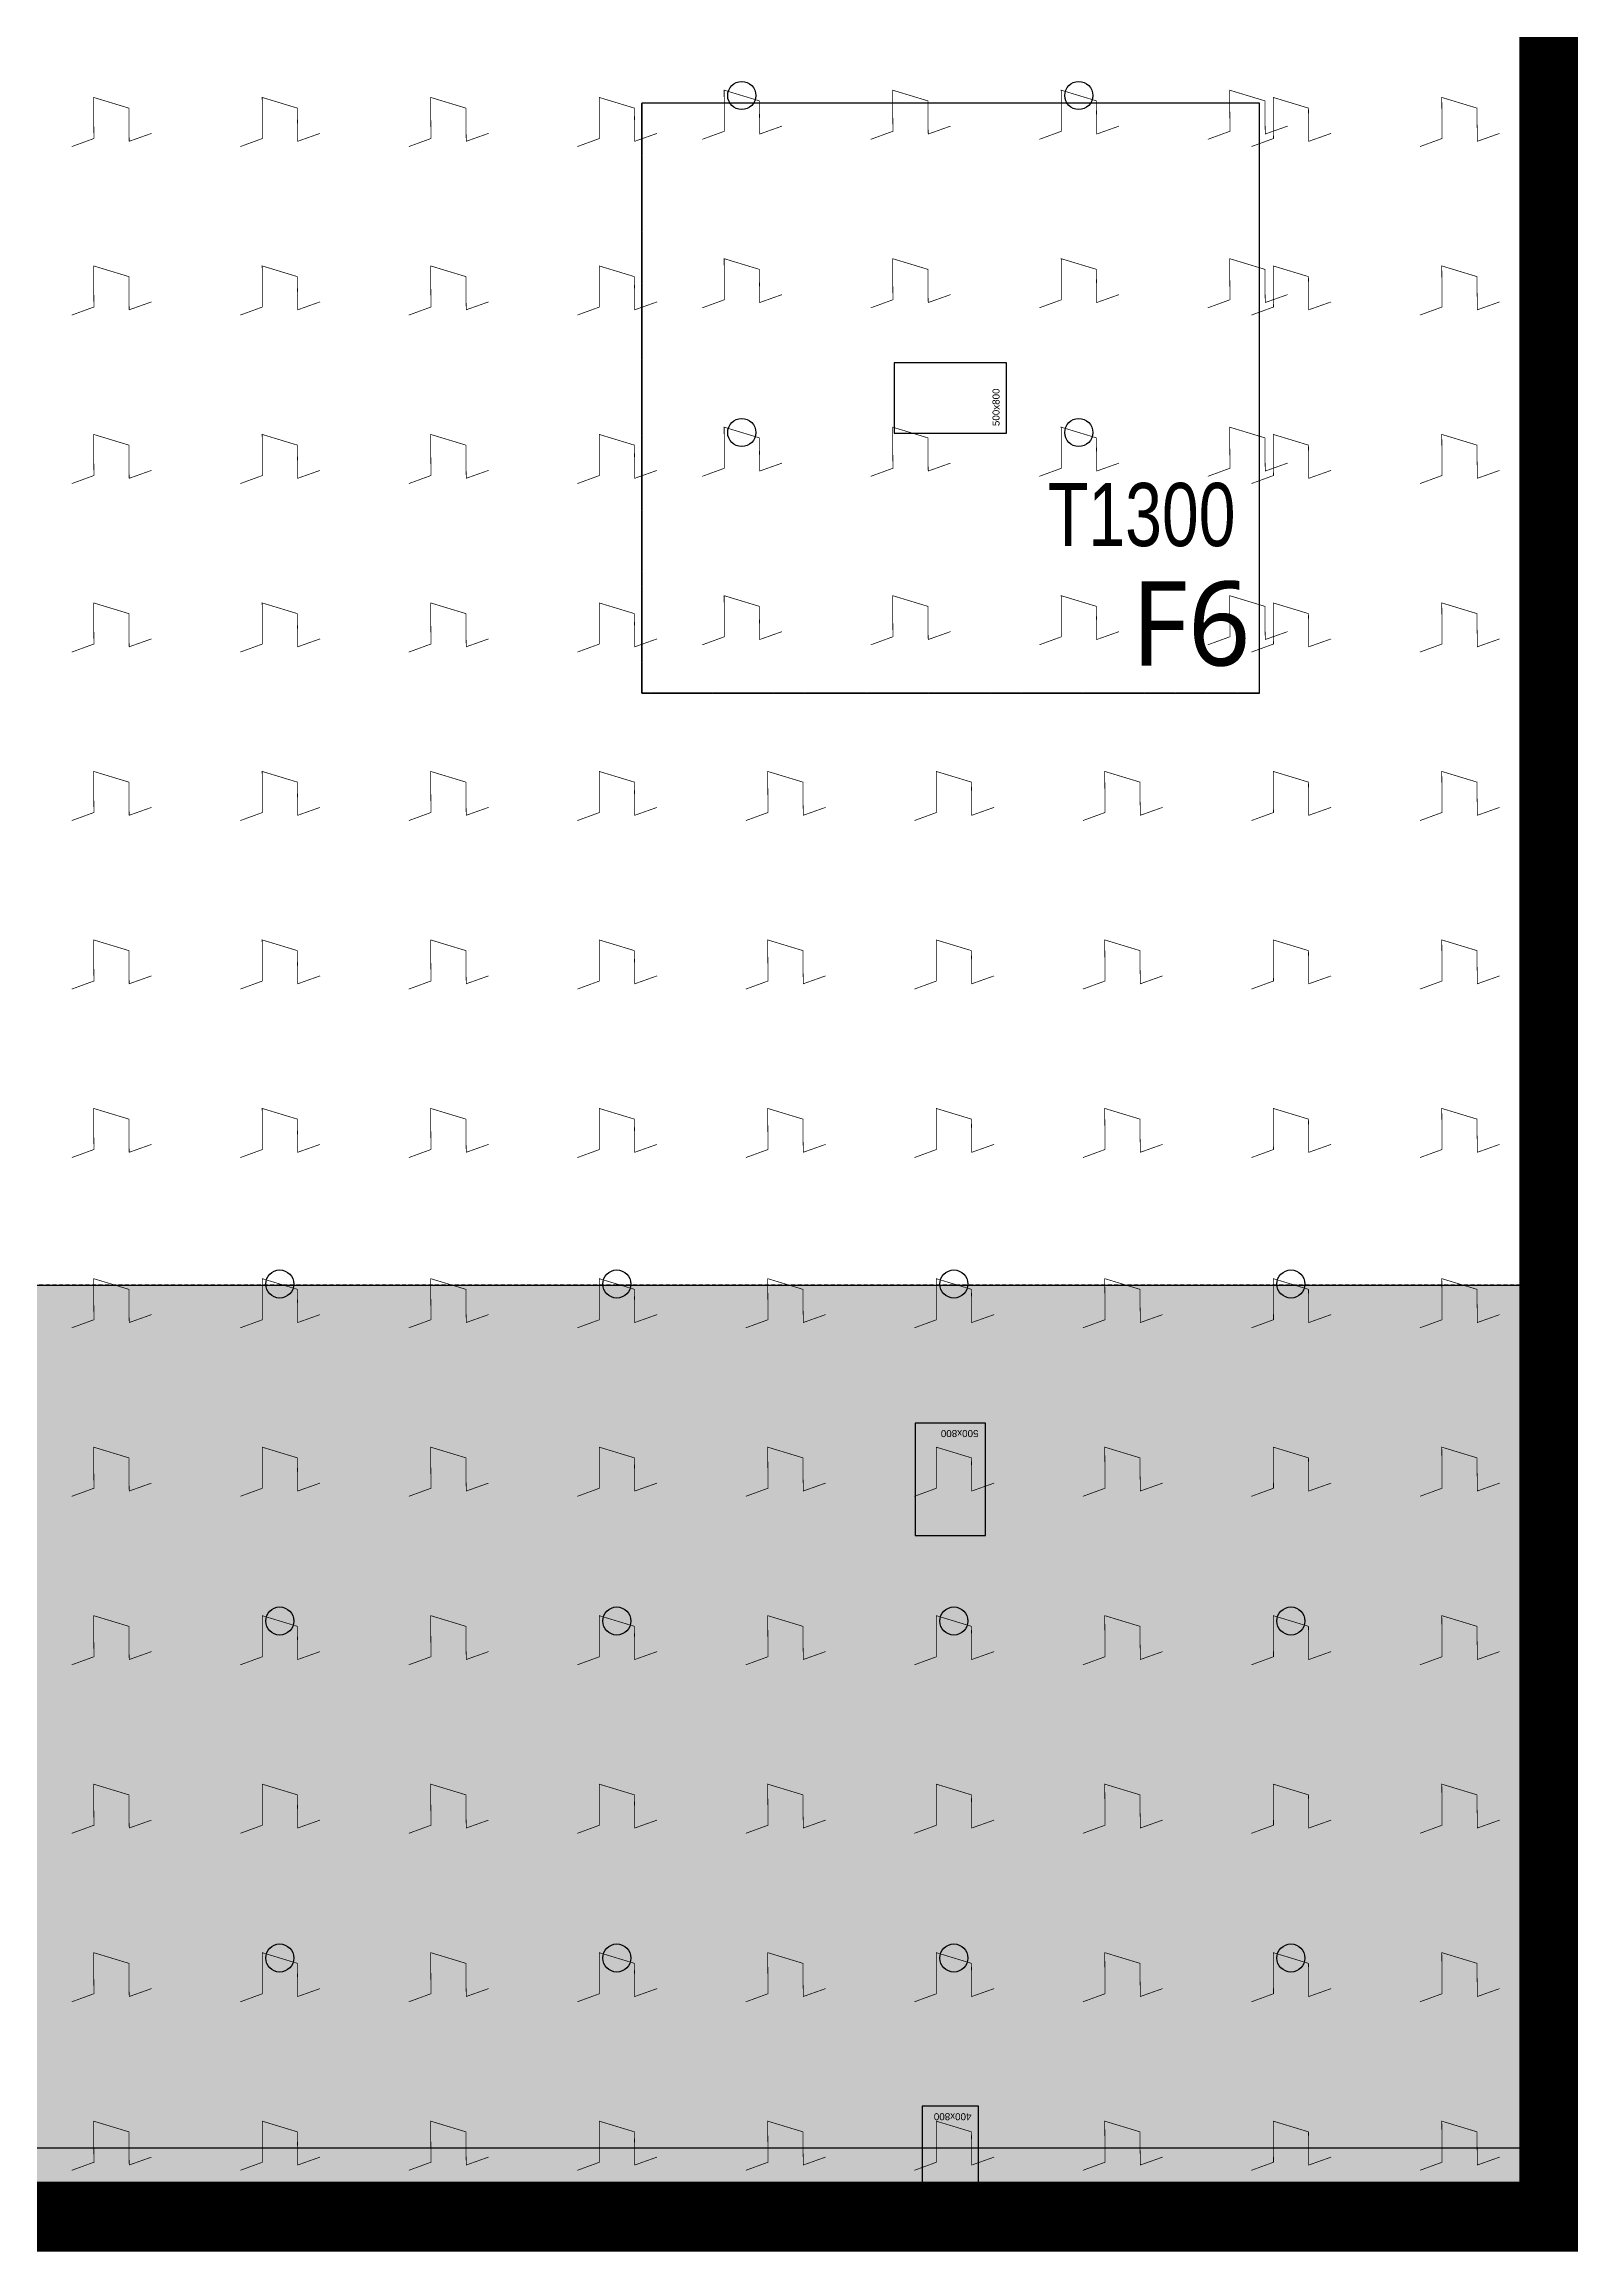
# Model space of a CAD drawing. Header units: millimetres. Extents: x 91591 to 1353697, y 75729 to 160586.
# Drawn here: x 1134826 to 1145697, y 90312 to 106035 of the extents above; entities that cross this region are included whole.
import ezdxf
from ezdxf.enums import TextEntityAlignment as Align

# ---------------------------------------------------------------- set-up
doc = ezdxf.new("R2010")
doc.units = ezdxf.units.MM
doc.linetypes.add('HID', pattern=[2.5, 1.5, -1])
doc.linetypes.add('HIDDEN', pattern=[0.375, 0.25, -0.125])
for name, color, linetype in [('-S_F', 7, 'Continuous'), ('-S_F_NAME', 7, 'Continuous'), ('8', 8, 'Continuous'), ('NX_BAR(D)', 7, 'Continuous'), ('S-FND_OUTLINE_지하주차장 기초', 4, 'HID'), ('S-HAT', 252, 'Continuous'), ('XR-지하주차장$0$A-CON', 2, 'Continuous'), ('XR-지하주차장$0$AA-COL', 2, 'Continuous'), ('기초', 7, 'Continuous')]:
    doc.layers.add(name, color=color, linetype=linetype)
doc.layers.add('DEFPOINT', color=142, linetype='Continuous', plot=False)
doc.styles.add('EST', font='')
doc.styles.add('XR-지하주차장$0$Standard', font='arial.ttf')
doc.styles.add('맑은고딕', font='malgun.ttf')
doc.styles.get('EST').set_extended_font_data('HYHeadLine-Medium')

# ---------------------------------------------------------------- blocks, each defined once
blk = doc.blocks.new('zw$D357')
at = {"layer": 'S-HAT'}
h = blk.add_hatch(dxfattribs=at)
h.set_pattern_fill('GRASS', color=256, scale=20)
h.set_pattern_definition([(90, (-331308.68, 2741039.9), (-359.21, 359.21), [95.25, -623.17]), (45, (-331308.7, 2741039.9), (-359.210245, 359.210245), [95.25, -412.75]), (135, (-331308.7, 2741039.9), (-359.210245, -359.210245), [95.25, -412.75])])
h.paths.add_polyline_path([(-65008, -55192), (-61014, -48545), (-9370, -48545), (-5377, -55192)])
at = {"layer": '-S_F', "linetype": 'HIDDEN', "lineweight": -3}
blk.add_lwpolyline([(-19608, -40128), (-19608, -44328), (-15208, -44328), (-15208, -40128)], close=True, dxfattribs=at)
at = {"layer": 'S-FND_OUTLINE_지하주차장 기초'}
blk.add_lwpolyline([(-9370, -48545), (-61014, -48545), (-65008, -55192), (-5377, -55192)], close=True, dxfattribs=at)
at = {"layer": 'XR-지하주차장$0$A-CON'}
for p, q in [((-2750, -54692), (-36610, -54692)), ((-70457, -55192), (0, -55192))]:
    blk.add_line(p, q, dxfattribs=at)
at = {"layer": 'XR-지하주차장$0$AA-COL'}
for points in [[(-17010, -42477), (-17010, -41977), (-17810, -41977), (-17810, -42477)], [(-17160, -49527), (-17660, -49527), (-17660, -50327), (-17160, -50327)], [(-17210, -54392), (-17610, -54392), (-17610, -55192), (-17210, -55192)]]:
    blk.add_lwpolyline(points, close=True, dxfattribs=at)
at = {"layer": '기초', "color": 6, "linetype": 'HID', "ltscale": 3, "const_width": 500}
blk.add_lwpolyline([(-56498, -55179), (-56498, -13109), (-51183, -13099), (-51183, -15035), (-51183, -15035), (-51183, -15047), (-37285, -15025), (-37298, -6685), (-14910, -6684), (-14910, -24464), (-14910, -24464), (-14910, -24477), (-13109, -24477), (-13109, -55179)], close=True, dxfattribs=at)
at = {"layer": 'Defpoints', "style": 'XR-지하주차장$0$Standard'}
for s, rotation, p in [('500x800', 90, (-17060, -42427)), ('500x800', 180, (-17210, -49577)), ('400x800', 180, (-17260, -54442))]:
    blk.add_text(s, height=50, rotation=rotation, dxfattribs=at).set_placement(p)

msp = doc.modelspace()

# ---------------------------------------------------------------- linework, layer by layer
at = {"color": 30}
for centre in [(1139793.4, 105669.1), (1142193.4, 105669.1), (1139793.4, 103269.1), (1142193.4, 103269.1)]:
    msp.add_circle(centre, 100, dxfattribs=at)
at = {"color": 1}
for centre in [(1136503.7, 97205), (1138903.7, 97205), (1141303.7, 97205), (1143703.7, 97205), (1136503.7, 94805), (1138903.7, 94805), (1141303.7, 94805), (1143703.7, 94805), (1136503.7, 92405), (1138903.7, 92405), (1141303.7, 92405), (1143703.7, 92405)]:
    msp.add_circle(centre, 100, dxfattribs=at)
at = {"layer": 'DEFPOINT', "linetype": 'HID', "ltscale": 3}
msp.add_lwpolyline([(1102190.8, 90562.3), (1102191.3, 132632.3), (1107505.6, 132643.2), (1107505.6, 130707.1), (1107505.6, 130707.1), (1107505.6, 130695), (1121404.1, 130716.7), (1121391.1, 139056.3), (1143779.3, 139057.8), (1143779.3, 121277.3), (1143779.4, 121277.3), (1143779.4, 121265.3), (1145579.8, 121265.3), (1145580.1, 90562.3)], close=True, dxfattribs=at)
at = {"layer": 'DEFPOINT', "linetype": 'HIDDEN', "lineweight": -3}
msp.add_lwpolyline([(1139080.5, 105614.1), (1139080.5, 101414.1), (1143480.5, 101414.1), (1143480.5, 105614.1)], close=True, dxfattribs=at)
at = {"layer": 'DEFPOINT'}
msp.add_lwpolyline([(1102190.9, 97196.9), (1145580.1, 97196.9), (1145580.1, 90550.1), (1102190.9, 90550.1)], close=True, dxfattribs=at)
at = {"layer": 'NX_BAR(D)', "color": 6, "const_width": 5}
for points in [[(1135022.3, 105305.2), (1135179.9, 105362.8), (1135178.3, 105655.4), (1135428.9, 105579.3), (1135431.3, 105343), (1135590.6, 105399.5)], [(1136222.3, 105305.2), (1136379.9, 105362.8), (1136378.3, 105655.4), (1136628.9, 105579.3), (1136631.3, 105343), (1136790.6, 105399.5)], [(1137422.3, 105305.2), (1137579.9, 105362.8), (1137578.3, 105655.4), (1137828.9, 105579.3), (1137831.3, 105343), (1137990.6, 105399.5)], [(1138622.3, 105305.2), (1138779.9, 105362.8), (1138778.3, 105655.4), (1139028.9, 105579.3), (1139031.3, 105343), (1139190.6, 105399.5)], [(1143422.3, 105305.2), (1143579.9, 105362.8), (1143578.3, 105655.4), (1143828.9, 105579.3), (1143831.3, 105343), (1143990.6, 105399.5)], [(1144622.3, 105305.2), (1144779.9, 105362.8), (1144778.3, 105655.4), (1145028.9, 105579.3), (1145031.3, 105343), (1145190.6, 105399.5)], [(1135022.3, 104105.2), (1135179.9, 104162.8), (1135178.3, 104455.4), (1135428.9, 104379.3), (1135431.3, 104143), (1135590.6, 104199.5)], [(1136222.3, 104105.2), (1136379.9, 104162.8), (1136378.3, 104455.4), (1136628.9, 104379.3), (1136631.3, 104143), (1136790.6, 104199.5)], [(1137422.3, 104105.2), (1137579.9, 104162.8), (1137578.3, 104455.4), (1137828.9, 104379.3), (1137831.3, 104143), (1137990.6, 104199.5)], [(1138622.3, 104105.2), (1138779.9, 104162.8), (1138778.3, 104455.4), (1139028.9, 104379.3), (1139031.3, 104143), (1139190.6, 104199.5)], [(1143422.3, 104105.2), (1143579.9, 104162.8), (1143578.3, 104455.4), (1143828.9, 104379.3), (1143831.3, 104143), (1143990.6, 104199.5)], [(1144622.3, 104105.2), (1144779.9, 104162.8), (1144778.3, 104455.4), (1145028.9, 104379.3), (1145031.3, 104143), (1145190.6, 104199.5)], [(1135022.3, 102905.2), (1135179.9, 102962.8), (1135178.3, 103255.4), (1135428.9, 103179.3), (1135431.3, 102943), (1135590.6, 102999.5)], [(1136222.3, 102905.2), (1136379.9, 102962.8), (1136378.3, 103255.4), (1136628.9, 103179.3), (1136631.3, 102943), (1136790.6, 102999.5)], [(1137422.3, 102905.2), (1137579.9, 102962.8), (1137578.3, 103255.4), (1137828.9, 103179.3), (1137831.3, 102943), (1137990.6, 102999.5)], [(1138622.3, 102905.2), (1138779.9, 102962.8), (1138778.3, 103255.4), (1139028.9, 103179.3), (1139031.3, 102943), (1139190.6, 102999.5)], [(1143422.3, 102905.2), (1143579.9, 102962.8), (1143578.3, 103255.4), (1143828.9, 103179.3), (1143831.3, 102943), (1143990.6, 102999.5)], [(1144622.3, 102905.2), (1144779.9, 102962.8), (1144778.3, 103255.4), (1145028.9, 103179.3), (1145031.3, 102943), (1145190.6, 102999.5)], [(1135022.3, 101705.2), (1135179.9, 101762.8), (1135178.3, 102055.4), (1135428.9, 101979.3), (1135431.3, 101743), (1135590.6, 101799.5)], [(1136222.3, 101705.2), (1136379.9, 101762.8), (1136378.3, 102055.4), (1136628.9, 101979.3), (1136631.3, 101743), (1136790.6, 101799.5)], [(1137422.3, 101705.2), (1137579.9, 101762.8), (1137578.3, 102055.4), (1137828.9, 101979.3), (1137831.3, 101743), (1137990.6, 101799.5)], [(1138622.3, 101705.2), (1138779.9, 101762.8), (1138778.3, 102055.4), (1139028.9, 101979.3), (1139031.3, 101743), (1139190.6, 101799.5)], [(1143422.3, 101705.2), (1143579.9, 101762.8), (1143578.3, 102055.4), (1143828.9, 101979.3), (1143831.3, 101743), (1143990.6, 101799.5)], [(1144622.3, 101705.2), (1144779.9, 101762.8), (1144778.3, 102055.4), (1145028.9, 101979.3), (1145031.3, 101743), (1145190.6, 101799.5)], [(1135022.3, 100505.2), (1135179.9, 100562.8), (1135178.3, 100855.4), (1135428.9, 100779.3), (1135431.3, 100543), (1135590.6, 100599.5)], [(1136222.3, 100505.2), (1136379.9, 100562.8), (1136378.3, 100855.4), (1136628.9, 100779.3), (1136631.3, 100543), (1136790.6, 100599.5)], [(1137422.3, 100505.2), (1137579.9, 100562.8), (1137578.3, 100855.4), (1137828.9, 100779.3), (1137831.3, 100543), (1137990.6, 100599.5)], [(1138622.3, 100505.2), (1138779.9, 100562.8), (1138778.3, 100855.4), (1139028.9, 100779.3), (1139031.3, 100543), (1139190.6, 100599.5)], [(1139822.3, 100505.2), (1139979.9, 100562.8), (1139978.3, 100855.4), (1140228.9, 100779.3), (1140231.3, 100543), (1140390.6, 100599.5)], [(1141022.3, 100505.2), (1141179.9, 100562.8), (1141178.3, 100855.4), (1141428.9, 100779.3), (1141431.3, 100543), (1141590.6, 100599.5)], [(1142222.3, 100505.2), (1142379.9, 100562.8), (1142378.3, 100855.4), (1142628.9, 100779.3), (1142631.3, 100543), (1142790.6, 100599.5)], [(1143422.3, 100505.2), (1143579.9, 100562.8), (1143578.3, 100855.4), (1143828.9, 100779.3), (1143831.3, 100543), (1143990.6, 100599.5)], [(1144622.3, 100505.2), (1144779.9, 100562.8), (1144778.3, 100855.4), (1145028.9, 100779.3), (1145031.3, 100543), (1145190.6, 100599.5)], [(1135022.3, 99305.2), (1135179.9, 99362.8), (1135178.3, 99655.4), (1135428.9, 99579.3), (1135431.3, 99343), (1135590.6, 99399.5)], [(1136222.3, 99305.2), (1136379.9, 99362.8), (1136378.3, 99655.4), (1136628.9, 99579.3), (1136631.3, 99343), (1136790.6, 99399.5)], [(1137422.3, 99305.2), (1137579.9, 99362.8), (1137578.3, 99655.4), (1137828.9, 99579.3), (1137831.3, 99343), (1137990.6, 99399.5)], [(1138622.3, 99305.2), (1138779.9, 99362.8), (1138778.3, 99655.4), (1139028.9, 99579.3), (1139031.3, 99343), (1139190.6, 99399.5)], [(1139822.3, 99305.2), (1139979.9, 99362.8), (1139978.3, 99655.4), (1140228.9, 99579.3), (1140231.3, 99343), (1140390.6, 99399.5)], [(1141022.3, 99305.2), (1141179.9, 99362.8), (1141178.3, 99655.4), (1141428.9, 99579.3), (1141431.3, 99343), (1141590.6, 99399.5)], [(1142222.3, 99305.2), (1142379.9, 99362.8), (1142378.3, 99655.4), (1142628.9, 99579.3), (1142631.3, 99343), (1142790.6, 99399.5)], [(1143422.3, 99305.2), (1143579.9, 99362.8), (1143578.3, 99655.4), (1143828.9, 99579.3), (1143831.3, 99343), (1143990.6, 99399.5)], [(1144622.3, 99305.2), (1144779.9, 99362.8), (1144778.3, 99655.4), (1145028.9, 99579.3), (1145031.3, 99343), (1145190.6, 99399.5)], [(1135022.3, 98105.2), (1135179.9, 98162.8), (1135178.3, 98455.4), (1135428.9, 98379.3), (1135431.3, 98143), (1135590.6, 98199.5)], [(1136222.3, 98105.2), (1136379.9, 98162.8), (1136378.3, 98455.4), (1136628.9, 98379.3), (1136631.3, 98143), (1136790.6, 98199.5)], [(1137422.3, 98105.2), (1137579.9, 98162.8), (1137578.3, 98455.4), (1137828.9, 98379.3), (1137831.3, 98143), (1137990.6, 98199.5)], [(1138622.3, 98105.2), (1138779.9, 98162.8), (1138778.3, 98455.4), (1139028.9, 98379.3), (1139031.3, 98143), (1139190.6, 98199.5)], [(1139822.3, 98105.2), (1139979.9, 98162.8), (1139978.3, 98455.4), (1140228.9, 98379.3), (1140231.3, 98143), (1140390.6, 98199.5)], [(1141022.3, 98105.2), (1141179.9, 98162.8), (1141178.3, 98455.4), (1141428.9, 98379.3), (1141431.3, 98143), (1141590.6, 98199.5)], [(1142222.3, 98105.2), (1142379.9, 98162.8), (1142378.3, 98455.4), (1142628.9, 98379.3), (1142631.3, 98143), (1142790.6, 98199.5)], [(1143422.3, 98105.2), (1143579.9, 98162.8), (1143578.3, 98455.4), (1143828.9, 98379.3), (1143831.3, 98143), (1143990.6, 98199.5)], [(1144622.3, 98105.2), (1144779.9, 98162.8), (1144778.3, 98455.4), (1145028.9, 98379.3), (1145031.3, 98143), (1145190.6, 98199.5)]]:
    msp.add_lwpolyline(points, dxfattribs=at)
at = {"layer": 'NX_BAR(D)', "color": 30, "const_width": 5}
for points in [[(1139512, 105356.9), (1139669.6, 105414.5), (1139668, 105707.1), (1139918.7, 105631), (1139921, 105394.7), (1140080.3, 105451.2)], [(1140712, 105356.9), (1140869.6, 105414.5), (1140868, 105707.1), (1141118.7, 105631), (1141121, 105394.7), (1141280.3, 105451.2)], [(1141912, 105356.9), (1142069.6, 105414.5), (1142068, 105707.1), (1142318.7, 105631), (1142321, 105394.7), (1142480.3, 105451.2)], [(1143112, 105356.9), (1143269.6, 105414.5), (1143268, 105707.1), (1143518.7, 105631), (1143521, 105394.7), (1143680.3, 105451.2)], [(1139512, 104156.9), (1139669.6, 104214.5), (1139668, 104507.1), (1139918.7, 104431), (1139921, 104194.7), (1140080.3, 104251.2)], [(1140712, 104156.9), (1140869.6, 104214.5), (1140868, 104507.1), (1141118.7, 104431), (1141121, 104194.7), (1141280.3, 104251.2)], [(1141912, 104156.9), (1142069.6, 104214.5), (1142068, 104507.1), (1142318.7, 104431), (1142321, 104194.7), (1142480.3, 104251.2)], [(1143112, 104156.9), (1143269.6, 104214.5), (1143268, 104507.1), (1143518.7, 104431), (1143521, 104194.7), (1143680.3, 104251.2)], [(1139512, 102956.9), (1139669.6, 103014.5), (1139668, 103307.1), (1139918.7, 103231), (1139921, 102994.7), (1140080.3, 103051.2)], [(1140712, 102956.9), (1140869.6, 103014.5), (1140868, 103307.1), (1141118.7, 103231), (1141121, 102994.7), (1141280.3, 103051.2)], [(1141912, 102956.9), (1142069.6, 103014.5), (1142068, 103307.1), (1142318.7, 103231), (1142321, 102994.7), (1142480.3, 103051.2)], [(1143112, 102956.9), (1143269.6, 103014.5), (1143268, 103307.1), (1143518.7, 103231), (1143521, 102994.7), (1143680.3, 103051.2)], [(1139512, 101756.9), (1139669.6, 101814.5), (1139668, 102107.1), (1139918.7, 102031), (1139921, 101794.7), (1140080.3, 101851.2)], [(1140712, 101756.9), (1140869.6, 101814.5), (1140868, 102107.1), (1141118.7, 102031), (1141121, 101794.7), (1141280.3, 101851.2)], [(1141912, 101756.9), (1142069.6, 101814.5), (1142068, 102107.1), (1142318.7, 102031), (1142321, 101794.7), (1142480.3, 101851.2)], [(1143112, 101756.9), (1143269.6, 101814.5), (1143268, 102107.1), (1143518.7, 102031), (1143521, 101794.7), (1143680.3, 101851.2)]]:
    msp.add_lwpolyline(points, dxfattribs=at)
at = {"layer": 'NX_BAR(D)', "color": 1, "const_width": 5}
for points in [[(1135022.4, 96892.9), (1135180, 96950.5), (1135178.4, 97243.1), (1135429, 97167), (1135431.4, 96930.7), (1135590.6, 96987.2)], [(1136222.4, 96892.9), (1136380, 96950.5), (1136378.4, 97243.1), (1136629, 97167), (1136631.4, 96930.7), (1136790.6, 96987.2)], [(1137422.4, 96892.9), (1137580, 96950.5), (1137578.4, 97243.1), (1137829, 97167), (1137831.4, 96930.7), (1137990.6, 96987.2)], [(1138622.4, 96892.9), (1138780, 96950.5), (1138778.4, 97243.1), (1139029, 97167), (1139031.4, 96930.7), (1139190.6, 96987.2)], [(1139822.4, 96892.9), (1139980, 96950.5), (1139978.4, 97243.1), (1140229, 97167), (1140231.4, 96930.7), (1140390.6, 96987.2)], [(1141022.4, 96892.9), (1141180, 96950.5), (1141178.4, 97243.1), (1141429, 97167), (1141431.4, 96930.7), (1141590.6, 96987.2)], [(1142222.4, 96892.9), (1142380, 96950.5), (1142378.4, 97243.1), (1142629, 97167), (1142631.4, 96930.7), (1142790.6, 96987.2)], [(1143422.4, 96892.9), (1143580, 96950.5), (1143578.4, 97243.1), (1143829, 97167), (1143831.4, 96930.7), (1143990.6, 96987.2)], [(1144622.4, 96892.9), (1144780, 96950.5), (1144778.4, 97243.1), (1145029, 97167), (1145031.4, 96930.7), (1145190.6, 96987.2)], [(1135022.4, 95692.9), (1135180, 95750.5), (1135178.4, 96043.1), (1135429, 95967), (1135431.4, 95730.7), (1135590.6, 95787.2)], [(1136222.4, 95692.9), (1136380, 95750.5), (1136378.4, 96043.1), (1136629, 95967), (1136631.4, 95730.7), (1136790.6, 95787.2)], [(1137422.4, 95692.9), (1137580, 95750.5), (1137578.4, 96043.1), (1137829, 95967), (1137831.4, 95730.7), (1137990.6, 95787.2)], [(1138622.4, 95692.9), (1138780, 95750.5), (1138778.4, 96043.1), (1139029, 95967), (1139031.4, 95730.7), (1139190.6, 95787.2)], [(1139822.4, 95692.9), (1139980, 95750.5), (1139978.4, 96043.1), (1140229, 95967), (1140231.4, 95730.7), (1140390.6, 95787.2)], [(1141022.4, 95692.9), (1141180, 95750.5), (1141178.4, 96043.1), (1141429, 95967), (1141431.4, 95730.7), (1141590.6, 95787.2)], [(1142222.4, 95692.9), (1142380, 95750.5), (1142378.4, 96043.1), (1142629, 95967), (1142631.4, 95730.7), (1142790.6, 95787.2)], [(1143422.4, 95692.9), (1143580, 95750.5), (1143578.4, 96043.1), (1143829, 95967), (1143831.4, 95730.7), (1143990.6, 95787.2)], [(1144622.4, 95692.9), (1144780, 95750.5), (1144778.4, 96043.1), (1145029, 95967), (1145031.4, 95730.7), (1145190.6, 95787.2)], [(1135022.4, 94492.9), (1135180, 94550.5), (1135178.4, 94843.1), (1135429, 94767), (1135431.4, 94530.7), (1135590.6, 94587.2)], [(1136222.4, 94492.9), (1136380, 94550.5), (1136378.4, 94843.1), (1136629, 94767), (1136631.4, 94530.7), (1136790.6, 94587.2)], [(1137422.4, 94492.9), (1137580, 94550.5), (1137578.4, 94843.1), (1137829, 94767), (1137831.4, 94530.7), (1137990.6, 94587.2)], [(1138622.4, 94492.9), (1138780, 94550.5), (1138778.4, 94843.1), (1139029, 94767), (1139031.4, 94530.7), (1139190.6, 94587.2)], [(1139822.4, 94492.9), (1139980, 94550.5), (1139978.4, 94843.1), (1140229, 94767), (1140231.4, 94530.7), (1140390.6, 94587.2)], [(1141022.4, 94492.9), (1141180, 94550.5), (1141178.4, 94843.1), (1141429, 94767), (1141431.4, 94530.7), (1141590.6, 94587.2)], [(1142222.4, 94492.9), (1142380, 94550.5), (1142378.4, 94843.1), (1142629, 94767), (1142631.4, 94530.7), (1142790.6, 94587.2)], [(1143422.4, 94492.9), (1143580, 94550.5), (1143578.4, 94843.1), (1143829, 94767), (1143831.4, 94530.7), (1143990.6, 94587.2)], [(1144622.4, 94492.9), (1144780, 94550.5), (1144778.4, 94843.1), (1145029, 94767), (1145031.4, 94530.7), (1145190.6, 94587.2)], [(1135022.4, 93292.9), (1135180, 93350.5), (1135178.4, 93643.1), (1135429, 93567), (1135431.4, 93330.7), (1135590.6, 93387.2)], [(1136222.4, 93292.9), (1136380, 93350.5), (1136378.4, 93643.1), (1136629, 93567), (1136631.4, 93330.7), (1136790.6, 93387.2)], [(1137422.4, 93292.9), (1137580, 93350.5), (1137578.4, 93643.1), (1137829, 93567), (1137831.4, 93330.7), (1137990.6, 93387.2)], [(1138622.4, 93292.9), (1138780, 93350.5), (1138778.4, 93643.1), (1139029, 93567), (1139031.4, 93330.7), (1139190.6, 93387.2)], [(1139822.4, 93292.9), (1139980, 93350.5), (1139978.4, 93643.1), (1140229, 93567), (1140231.4, 93330.7), (1140390.6, 93387.2)], [(1141022.4, 93292.9), (1141180, 93350.5), (1141178.4, 93643.1), (1141429, 93567), (1141431.4, 93330.7), (1141590.6, 93387.2)], [(1142222.4, 93292.9), (1142380, 93350.5), (1142378.4, 93643.1), (1142629, 93567), (1142631.4, 93330.7), (1142790.6, 93387.2)], [(1143422.4, 93292.9), (1143580, 93350.5), (1143578.4, 93643.1), (1143829, 93567), (1143831.4, 93330.7), (1143990.6, 93387.2)], [(1144622.4, 93292.9), (1144780, 93350.5), (1144778.4, 93643.1), (1145029, 93567), (1145031.4, 93330.7), (1145190.6, 93387.2)], [(1135022.4, 92092.9), (1135180, 92150.5), (1135178.4, 92443.1), (1135429, 92367), (1135431.4, 92130.7), (1135590.6, 92187.2)], [(1136222.4, 92092.9), (1136380, 92150.5), (1136378.4, 92443.1), (1136629, 92367), (1136631.4, 92130.7), (1136790.6, 92187.2)], [(1137422.4, 92092.9), (1137580, 92150.5), (1137578.4, 92443.1), (1137829, 92367), (1137831.4, 92130.7), (1137990.6, 92187.2)], [(1138622.4, 92092.9), (1138780, 92150.5), (1138778.4, 92443.1), (1139029, 92367), (1139031.4, 92130.7), (1139190.6, 92187.2)], [(1139822.4, 92092.9), (1139980, 92150.5), (1139978.4, 92443.1), (1140229, 92367), (1140231.4, 92130.7), (1140390.6, 92187.2)], [(1141022.4, 92092.9), (1141180, 92150.5), (1141178.4, 92443.1), (1141429, 92367), (1141431.4, 92130.7), (1141590.6, 92187.2)], [(1142222.4, 92092.9), (1142380, 92150.5), (1142378.4, 92443.1), (1142629, 92367), (1142631.4, 92130.7), (1142790.6, 92187.2)], [(1143422.4, 92092.9), (1143580, 92150.5), (1143578.4, 92443.1), (1143829, 92367), (1143831.4, 92130.7), (1143990.6, 92187.2)], [(1144622.4, 92092.9), (1144780, 92150.5), (1144778.4, 92443.1), (1145029, 92367), (1145031.4, 92130.7), (1145190.6, 92187.2)], [(1135022.4, 90892.9), (1135180, 90950.5), (1135178.4, 91243.1), (1135429, 91167), (1135431.4, 90930.7), (1135590.6, 90987.2)], [(1136222.4, 90892.9), (1136380, 90950.5), (1136378.4, 91243.1), (1136629, 91167), (1136631.4, 90930.7), (1136790.6, 90987.2)], [(1137422.4, 90892.9), (1137580, 90950.5), (1137578.4, 91243.1), (1137829, 91167), (1137831.4, 90930.7), (1137990.6, 90987.2)], [(1138622.4, 90892.9), (1138780, 90950.5), (1138778.4, 91243.1), (1139029, 91167), (1139031.4, 90930.7), (1139190.6, 90987.2)], [(1139822.4, 90892.9), (1139980, 90950.5), (1139978.4, 91243.1), (1140229, 91167), (1140231.4, 90930.7), (1140390.6, 90987.2)], [(1141022.4, 90892.9), (1141180, 90950.5), (1141178.4, 91243.1), (1141429, 91167), (1141431.4, 90930.7), (1141590.6, 90987.2)], [(1142222.4, 90892.9), (1142380, 90950.5), (1142378.4, 91243.1), (1142629, 91167), (1142631.4, 90930.7), (1142790.6, 90987.2)], [(1143422.4, 90892.9), (1143580, 90950.5), (1143578.4, 91243.1), (1143829, 91167), (1143831.4, 90930.7), (1143990.6, 90987.2)], [(1144622.4, 90892.9), (1144780, 90950.5), (1144778.4, 91243.1), (1145029, 91167), (1145031.4, 90930.7), (1145190.6, 90987.2)]]:
    msp.add_lwpolyline(points, dxfattribs=at)

# ---------------------------------------------------------------- block references
at = {"layer": '8'}
msp.add_blockref('zw$D357', (1158689, 145741.8), dxfattribs=at)

# ---------------------------------------------------------------- texts
at = {"layer": '-S_F_NAME', "lineweight": -3, "style": '맑은고딕'}
msp.add_text('F6', height=600, rotation=360, dxfattribs=at).set_placement((1142991.1, 101909), align=Align.MIDDLE_CENTER)
at = {"layer": 'DEFPOINT', "color": 1, "style": 'EST', "width": 0.8}
msp.add_text('T1300', height=450, dxfattribs=at).set_placement((1142641.6, 102685, 0), align=Align.MIDDLE_CENTER)

doc.saveas('drawing.dxf')
